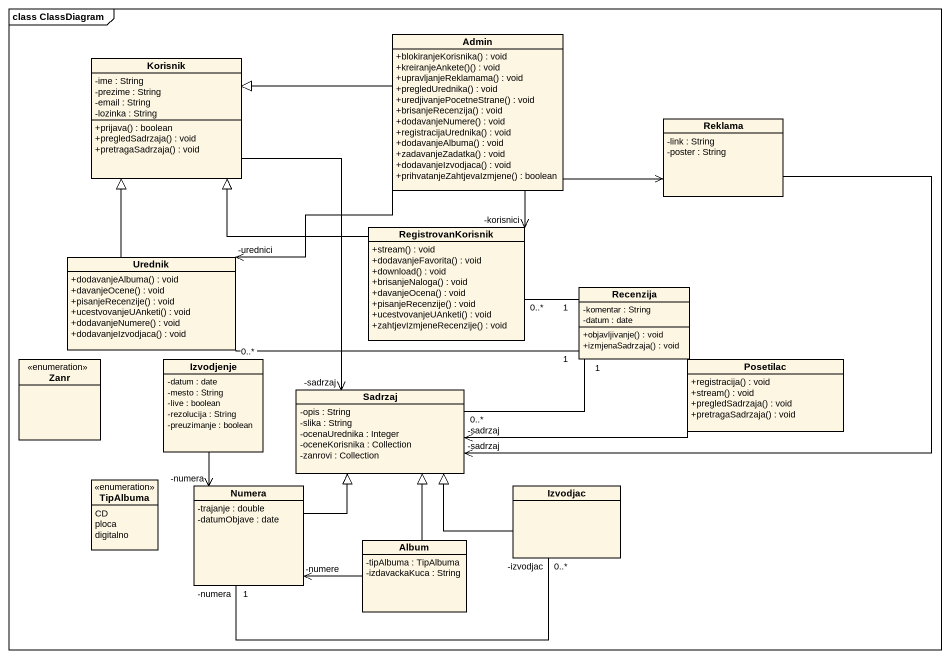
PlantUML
@startuml
mainframe class ClassDiagram
hide circle
hide empty members
skinparam classAttributeIconSize 0
class Korisnik {
  -ime : String
  -prezime : String
  -email : String
  -lozinka : String
  +prijava() : boolean
  +pregledSadrzaja() : void
  +pretragaSadrzaja() : void
}
class Admin {
  +blokiranjeKorisnika() : void
  +kreiranjeAnkete()() : void
  +upravljanjeReklamama() : void
  +pregledUrednika() : void
  +uredjivanjePocetneStrane() : void
  +brisanjeRecenzija() : void
  +dodavanjeNumere() : void
  +registracijaUrednika() : void
  +dodavanjeAlbuma() : void
  +zadavanjeZadatka() : void
  +dodavanjeIzvodjaca() : void
  +prihvatanjeZahtjevaIzmjene() : boolean
}
class Reklama {
  -link : String
  -poster : String
}
class Urednik {
  +dodavanjeAlbuma() : void
  +davanjeOcene() : void
  +pisanjeRecenzije() : void
  +ucestvovanjeUAnketi() : void
  +dodavanjeNumere() : void
  +dodavanjeIzvodjaca() : void
}
class RegistrovanKorisnik {
  +stream() : void
  +dodavanjeFavorita() : void
  +download() : void
  +brisanjeNaloga() : void
  +davanjeOcena() : void
  +pisanjeRecenzije() : void
  +ucestvovanjeUAnketi() : void
  +zahtjevIzmjeneRecenzije() : void
}
class Recenzija {
  -komentar : String
  -datum : date
  +objavljivanje() : void
  +izmjenaSadrzaja() : void
}
enum Zanr
class Izvodjenje {
  -datum : date
  -mesto : String
  -live : boolean
  -rezolucija : String
  -preuzimanje : boolean
}
class Posetilac {
  +registracija() : void
  +stream() : void
  +pregledSadrzaja() : void
  +pretragaSadrzaja() : void
}
class Sadrzaj {
  -opis : String
  -slika : String
  -ocenaUrednika : Integer
  -oceneKorisnika : Collection
  -zanrovi : Collection
}
enum TipAlbuma {
  CD
  ploca
  digitalno
}
class Numera {
  -trajanje : double
  -datumObjave : date
}
class Izvodjac
class Album {
  -tipAlbuma : TipAlbuma
  -izdavackaKuca : String
}
Korisnik --> "-sadrzaj" Sadrzaj
Admin -left-|> Korisnik
Admin -right-> Reklama
Admin -left-> "-urednici" Urednik
Admin --> "-korisnici" RegistrovanKorisnik
Reklama --> "-sadrzaj" Sadrzaj
Urednik -up-|> Korisnik
Urednik "0..*" -right- "1" Recenzija
RegistrovanKorisnik -left-|> Korisnik
RegistrovanKorisnik "0..*" -right- "1" Recenzija
Izvodjenje --> "-numera" Numera
Posetilac -left-> "-sadrzaj" Sadrzaj
Sadrzaj "0..*" -right- "1" Recenzija
Numera -up-|> Sadrzaj
Numera "-numera\n1" -right- "-izvodjac\n0..*" Izvodjac
Izvodjac -left-|> Sadrzaj
Album -up-|> Sadrzaj
Album -left-> "-numere" Numera
@enduml
